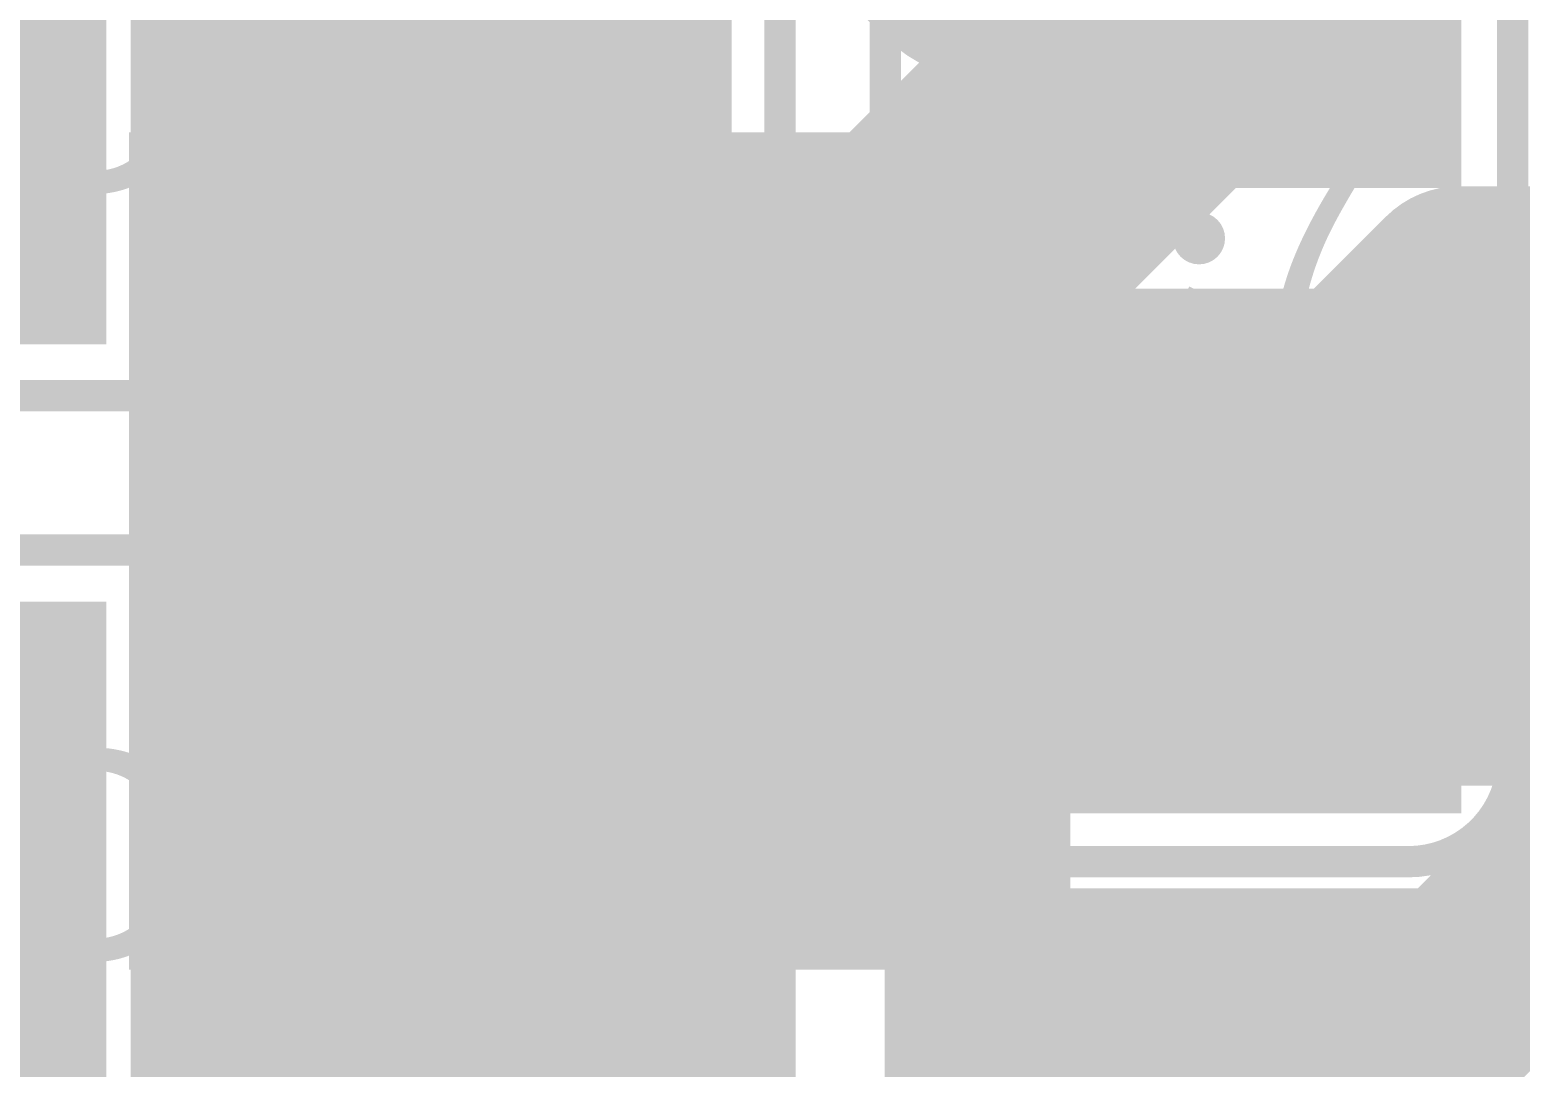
# Model space of a CAD drawing. Header units: inches. Extents: x -0.355 to 0.355, y -0.355 to 0.355.
# Drawn here: x 0.0985 to 0.1548, y -0.0431 to -0.0039 of the extents above; entities that cross this region are included whole.
import ezdxf

# ---------------------------------------------------------------- set-up
doc = ezdxf.new("R2010")
doc.units = ezdxf.units.IN
doc.header["$MEASUREMENT"] = 0
for name, color, linetype in [('BottomLayer', 5, 'Continuous'), ('BottomPaste', 16, 'Continuous'), ('BottomSolder', 6, 'Continuous'), ('Mechanical15', 56, 'Continuous'), ('TopLayer', 1, 'Continuous'), ('TopOverlay', 2, 'Continuous'), ('TopPaste', 8, 'Continuous'), ('TopSolder', 216, 'Continuous')]:
    doc.layers.add(name, color=color, linetype=linetype)
doc.styles.add('Arial', font='', dxfattribs={"height": 0.2})
doc.styles.get('Arial').set_extended_font_data('Arial')

# ---------------------------------------------------------------- blocks, each defined once
blk = doc.blocks.new('BF83112DW7_D_7_F_4_B_4')
at = {"layer": 'BottomLayer'}
blk.add_hatch(color=5, dxfattribs=at).paths.add_polyline_path([(-0.035432, -0.106299), (-0.01181, -0.106299), (-0.01181, -0.133858), (-0.035432, -0.133858)])
at = {"layer": 'BottomPaste'}
blk.add_hatch(color=16, dxfattribs=at).paths.add_polyline_path([(-0.035432, -0.106299), (-0.01181, -0.106299), (-0.01181, -0.133858), (-0.035432, -0.133858)])
at = {"layer": 'BottomSolder'}
blk.add_hatch(color=6, dxfattribs=at).paths.add_polyline_path([(-0.039432, -0.102299), (-0.00781, -0.102299), (-0.00781, -0.137858), (-0.039432, -0.137858)])
at = {"layer": 'Mechanical15'}
blk.add_lwpolyline([(-0.088581, -0.104331, 0.003937, 0.003937, 0), (0.100395, -0.104331, 0.003937, 0.003937, 0)], format="xyseb", dxfattribs=at)
blk = doc.blocks.new('SOT_723_33')
at = {"layer": 'TopLayer'}
blk.add_hatch(color=1, dxfattribs=at).paths.add_polyline_path([(-0.007864, 0.027564), (0.007884, 0.027564), (0.007884, 0.011816), (-0.007864, 0.011816)])
at = {"layer": 'TopPaste'}
blk.add_hatch(color=8, dxfattribs=at).paths.add_polyline_path([(-0.007864, 0.027564), (0.007884, 0.027564), (0.007884, 0.011816), (-0.007864, 0.011816)])
at = {"layer": 'TopSolder'}
blk.add_hatch(color=216, dxfattribs=at).paths.add_polyline_path([(-0.011864, 0.031564), (0.011884, 0.031564), (0.011884, 0.007816), (-0.011864, 0.007816)])
blk = doc.blocks.new('C0201_52')
at = {"layer": 'Mechanical15'}
h = blk.add_hatch(color=56, dxfattribs=at)
edge = h.paths.add_edge_path()
edge.add_arc((0, 0), 0.000984, 0, 360)
at = {"layer": 'TopLayer'}
for points in [[(-0.017716, 0.005906), (-0.005906, 0.005906), (-0.005906, -0.005906), (-0.017716, -0.005906)], [(0.005906, 0.005906), (0.017716, 0.005906), (0.017716, -0.005906), (0.005906, -0.005906)]]:
    blk.add_hatch(color=1, dxfattribs=at).paths.add_polyline_path(points)
at = {"layer": 'TopPaste'}
for points in [[(-0.017716, 0.005906), (-0.005906, 0.005906), (-0.005906, -0.005906), (-0.017716, -0.005906)], [(0.005906, 0.005906), (0.017716, 0.005906), (0.017716, -0.005906), (0.005906, -0.005906)]]:
    blk.add_hatch(color=8, dxfattribs=at).paths.add_polyline_path(points)
at = {"layer": 'TopSolder'}
for points in [[(-0.021716, 0.009905), (-0.001906, 0.009905), (-0.001906, -0.009905), (-0.021716, -0.009905)], [(0.001906, 0.009905), (0.021716, 0.009905), (0.021716, -0.009905), (0.001906, -0.009905)]]:
    blk.add_hatch(color=216, dxfattribs=at).paths.add_polyline_path(points)
at = {"layer": 'TopOverlay'}
for points in [[(-0.023543, 0.00791, 0.001181, 0.001181, -0.414214), (-0.019606, 0.011847, 0.001181, 0.001181, 0)], [(-0.019606, 0.011847, 0.001181, 0.001181, 0), (0.019606, 0.011847, 0.001181, 0.001181, 0)], [(0.019606, 0.011847, 0.001181, 0.001181, -0.414214), (0.023543, 0.00791, 0.001181, 0.001181, 0)], [(-0.023543, 0.00791, 0.001181, 0.001181, 0), (-0.023543, -0.00791, 0.001181, 0.001181, 0)], [(0.023543, 0.00791, 0.001181, 0.001181, 0), (0.023543, -0.00791, 0.001181, 0.001181, 0)], [(-0.019606, -0.011847, 0.001181, 0.001181, -0.414214), (-0.023543, -0.00791, 0.001181, 0.001181, 0)], [(0.023543, -0.00791, 0.001181, 0.001181, -0.414214), (0.019606, -0.011847, 0.001181, 0.001181, 0)], [(-0.019606, -0.011847, 0.001181, 0.001181, 0), (0.019606, -0.011847, 0.001181, 0.001181, 0)]]:
    blk.add_lwpolyline(points, format="xyseb", dxfattribs=at)
for points in [[(-0.019902, 0.011847, 0.00059, 0.00059, 1), (-0.019311, 0.011847, 0.00059, 0.00059, 1)], [(-0.019902, 0.011847, 0.00059, 0.00059, 1), (-0.019311, 0.011847, 0.00059, 0.00059, 1)], [(0.019311, 0.011847, 0.00059, 0.00059, 1), (0.019902, 0.011847, 0.00059, 0.00059, 1)], [(0.019311, 0.011847, 0.00059, 0.00059, 1), (0.019902, 0.011847, 0.00059, 0.00059, 1)], [(-0.023839, 0.00791, 0.00059, 0.00059, 1), (-0.023248, 0.00791, 0.00059, 0.00059, 1)], [(-0.023839, 0.00791, 0.00059, 0.00059, 1), (-0.023248, 0.00791, 0.00059, 0.00059, 1)], [(0.023248, 0.00791, 0.00059, 0.00059, 1), (0.023839, 0.00791, 0.00059, 0.00059, 1)], [(0.023248, 0.00791, 0.00059, 0.00059, 1), (0.023839, 0.00791, 0.00059, 0.00059, 1)], [(-0.023839, -0.00791, 0.00059, 0.00059, 1), (-0.023248, -0.00791, 0.00059, 0.00059, 1)], [(-0.023839, -0.00791, 0.00059, 0.00059, 1), (-0.023248, -0.00791, 0.00059, 0.00059, 1)], [(0.023248, -0.00791, 0.00059, 0.00059, 1), (0.023839, -0.00791, 0.00059, 0.00059, 1)], [(0.023248, -0.00791, 0.00059, 0.00059, 1), (0.023839, -0.00791, 0.00059, 0.00059, 1)], [(-0.019902, -0.011847, 0.00059, 0.00059, 1), (-0.019311, -0.011847, 0.00059, 0.00059, 1)], [(-0.019902, -0.011847, 0.00059, 0.00059, 1), (-0.019311, -0.011847, 0.00059, 0.00059, 1)], [(0.019311, -0.011847, 0.00059, 0.00059, 1), (0.019902, -0.011847, 0.00059, 0.00059, 1)], [(0.019311, -0.011847, 0.00059, 0.00059, 1), (0.019902, -0.011847, 0.00059, 0.00059, 1)]]:
    blk.add_lwpolyline(points, format="xyseb", close=True, dxfattribs=at)
blk = doc.blocks.new('C0201_53')
at = {"layer": 'Mechanical15'}
h = blk.add_hatch(color=56, dxfattribs=at)
edge = h.paths.add_edge_path()
edge.add_arc((0, 0), 0.000984, 0, 360)
at = {"layer": 'TopLayer'}
for points in [[(-0.017716, 0.005906), (-0.005906, 0.005906), (-0.005906, -0.005906), (-0.017716, -0.005906)], [(0.005906, 0.005906), (0.017716, 0.005906), (0.017716, -0.005906), (0.005906, -0.005906)]]:
    blk.add_hatch(color=1, dxfattribs=at).paths.add_polyline_path(points)
at = {"layer": 'TopPaste'}
for points in [[(-0.017716, 0.005906), (-0.005906, 0.005906), (-0.005906, -0.005906), (-0.017716, -0.005906)], [(0.005906, 0.005906), (0.017716, 0.005906), (0.017716, -0.005906), (0.005906, -0.005906)]]:
    blk.add_hatch(color=8, dxfattribs=at).paths.add_polyline_path(points)
at = {"layer": 'TopSolder'}
for points in [[(-0.021716, 0.009905), (-0.001906, 0.009905), (-0.001906, -0.009905), (-0.021716, -0.009905)], [(0.001906, 0.009905), (0.021716, 0.009905), (0.021716, -0.009905), (0.001906, -0.009905)]]:
    blk.add_hatch(color=216, dxfattribs=at).paths.add_polyline_path(points)
at = {"layer": 'TopOverlay'}
for points in [[(-0.023543, 0.00791, 0.001181, 0.001181, -0.414214), (-0.019606, 0.011847, 0.001181, 0.001181, 0)], [(0.019606, 0.011847, 0.001181, 0.001181, 0), (-0.019606, 0.011847, 0.001181, 0.001181, 0)], [(0.019606, 0.011847, 0.001181, 0.001181, -0.414214), (0.023543, 0.00791, 0.001181, 0.001181, 0)], [(-0.023543, 0.00791, 0.001181, 0.001181, 0), (-0.023543, -0.00791, 0.001181, 0.001181, 0)], [(0.023543, 0.00791, 0.001181, 0.001181, 0), (0.023543, -0.00791, 0.001181, 0.001181, 0)], [(-0.019606, -0.011847, 0.001181, 0.001181, -0.414214), (-0.023543, -0.00791, 0.001181, 0.001181, 0)], [(0.023543, -0.00791, 0.001181, 0.001181, -0.414214), (0.019606, -0.011847, 0.001181, 0.001181, 0)], [(0.019606, -0.011847, 0.001181, 0.001181, 0), (-0.019606, -0.011847, 0.001181, 0.001181, 0)]]:
    blk.add_lwpolyline(points, format="xyseb", dxfattribs=at)
for points in [[(-0.019902, 0.011847, 0.00059, 0.00059, 1), (-0.019311, 0.011847, 0.00059, 0.00059, 1)], [(-0.019902, 0.011847, 0.00059, 0.00059, 1), (-0.019311, 0.011847, 0.00059, 0.00059, 1)], [(0.019311, 0.011847, 0.00059, 0.00059, 1), (0.019902, 0.011847, 0.00059, 0.00059, 1)], [(0.019311, 0.011847, 0.00059, 0.00059, 1), (0.019902, 0.011847, 0.00059, 0.00059, 1)], [(-0.023839, 0.00791, 0.00059, 0.00059, 1), (-0.023248, 0.00791, 0.00059, 0.00059, 1)], [(-0.023839, 0.00791, 0.00059, 0.00059, 1), (-0.023248, 0.00791, 0.00059, 0.00059, 1)], [(0.023248, 0.00791, 0.00059, 0.00059, 1), (0.023839, 0.00791, 0.00059, 0.00059, 1)], [(0.023248, 0.00791, 0.00059, 0.00059, 1), (0.023839, 0.00791, 0.00059, 0.00059, 1)], [(-0.023839, -0.00791, 0.00059, 0.00059, 1), (-0.023248, -0.00791, 0.00059, 0.00059, 1)], [(-0.023839, -0.00791, 0.00059, 0.00059, 1), (-0.023248, -0.00791, 0.00059, 0.00059, 1)], [(0.023248, -0.00791, 0.00059, 0.00059, 1), (0.023839, -0.00791, 0.00059, 0.00059, 1)], [(0.023248, -0.00791, 0.00059, 0.00059, 1), (0.023839, -0.00791, 0.00059, 0.00059, 1)], [(-0.019902, -0.011847, 0.00059, 0.00059, 1), (-0.019311, -0.011847, 0.00059, 0.00059, 1)], [(-0.019902, -0.011847, 0.00059, 0.00059, 1), (-0.019311, -0.011847, 0.00059, 0.00059, 1)], [(0.019311, -0.011847, 0.00059, 0.00059, 1), (0.019902, -0.011847, 0.00059, 0.00059, 1)], [(0.019311, -0.011847, 0.00059, 0.00059, 1), (0.019902, -0.011847, 0.00059, 0.00059, 1)]]:
    blk.add_lwpolyline(points, format="xyseb", close=True, dxfattribs=at)
blk = doc.blocks.new('C0201_56')
at = {"layer": 'Mechanical15'}
h = blk.add_hatch(color=56, dxfattribs=at)
edge = h.paths.add_edge_path()
edge.add_arc((0, 0), 0.000984, 0, 360)
at = {"layer": 'TopLayer'}
for points in [[(-0.017716, 0.005906), (-0.005906, 0.005906), (-0.005906, -0.005906), (-0.017716, -0.005906)], [(0.005906, 0.005906), (0.017716, 0.005906), (0.017716, -0.005906), (0.005906, -0.005906)]]:
    blk.add_hatch(color=1, dxfattribs=at).paths.add_polyline_path(points)
at = {"layer": 'TopPaste'}
for points in [[(-0.017716, 0.005906), (-0.005906, 0.005906), (-0.005906, -0.005906), (-0.017716, -0.005906)], [(0.005906, 0.005906), (0.017716, 0.005906), (0.017716, -0.005906), (0.005906, -0.005906)]]:
    blk.add_hatch(color=8, dxfattribs=at).paths.add_polyline_path(points)
at = {"layer": 'TopSolder'}
for points in [[(-0.021716, 0.009905), (-0.001906, 0.009905), (-0.001906, -0.009905), (-0.021716, -0.009905)], [(0.001906, 0.009905), (0.021716, 0.009905), (0.021716, -0.009905), (0.001906, -0.009905)]]:
    blk.add_hatch(color=216, dxfattribs=at).paths.add_polyline_path(points)
at = {"layer": 'TopOverlay'}
for points in [[(-0.023543, 0.00791, 0.001181, 0.001181, -0.414214), (-0.019606, 0.011847, 0.001181, 0.001181, 0)], [(0.019606, 0.011847, 0.001181, 0.001181, 0), (-0.019606, 0.011847, 0.001181, 0.001181, 0)], [(0.019606, 0.011847, 0.001181, 0.001181, -0.414214), (0.023543, 0.00791, 0.001181, 0.001181, 0)], [(-0.023543, 0.00791, 0.001181, 0.001181, 0), (-0.023543, -0.00791, 0.001181, 0.001181, 0)], [(0.023543, 0.00791, 0.001181, 0.001181, 0), (0.023543, -0.00791, 0.001181, 0.001181, 0)], [(-0.019606, -0.011847, 0.001181, 0.001181, -0.414214), (-0.023543, -0.00791, 0.001181, 0.001181, 0)], [(0.023543, -0.00791, 0.001181, 0.001181, -0.414214), (0.019606, -0.011847, 0.001181, 0.001181, 0)], [(0.019606, -0.011847, 0.001181, 0.001181, 0), (-0.019606, -0.011847, 0.001181, 0.001181, 0)]]:
    blk.add_lwpolyline(points, format="xyseb", dxfattribs=at)
for points in [[(-0.019902, 0.011847, 0.00059, 0.00059, 1), (-0.019311, 0.011847, 0.00059, 0.00059, 1)], [(-0.019902, 0.011847, 0.00059, 0.00059, 1), (-0.019311, 0.011847, 0.00059, 0.00059, 1)], [(0.019311, 0.011847, 0.00059, 0.00059, 1), (0.019902, 0.011847, 0.00059, 0.00059, 1)], [(0.019311, 0.011847, 0.00059, 0.00059, 1), (0.019902, 0.011847, 0.00059, 0.00059, 1)], [(-0.023839, 0.00791, 0.00059, 0.00059, 1), (-0.023248, 0.00791, 0.00059, 0.00059, 1)], [(-0.023839, 0.00791, 0.00059, 0.00059, 1), (-0.023248, 0.00791, 0.00059, 0.00059, 1)], [(0.023248, 0.00791, 0.00059, 0.00059, 1), (0.023839, 0.00791, 0.00059, 0.00059, 1)], [(0.023248, 0.00791, 0.00059, 0.00059, 1), (0.023839, 0.00791, 0.00059, 0.00059, 1)], [(-0.023839, -0.00791, 0.00059, 0.00059, 1), (-0.023248, -0.00791, 0.00059, 0.00059, 1)], [(-0.023839, -0.00791, 0.00059, 0.00059, 1), (-0.023248, -0.00791, 0.00059, 0.00059, 1)], [(0.023248, -0.00791, 0.00059, 0.00059, 1), (0.023839, -0.00791, 0.00059, 0.00059, 1)], [(0.023248, -0.00791, 0.00059, 0.00059, 1), (0.023839, -0.00791, 0.00059, 0.00059, 1)], [(-0.019902, -0.011847, 0.00059, 0.00059, 1), (-0.019311, -0.011847, 0.00059, 0.00059, 1)], [(-0.019902, -0.011847, 0.00059, 0.00059, 1), (-0.019311, -0.011847, 0.00059, 0.00059, 1)], [(0.019311, -0.011847, 0.00059, 0.00059, 1), (0.019902, -0.011847, 0.00059, 0.00059, 1)], [(0.019311, -0.011847, 0.00059, 0.00059, 1), (0.019902, -0.011847, 0.00059, 0.00059, 1)]]:
    blk.add_lwpolyline(points, format="xyseb", close=True, dxfattribs=at)

msp = doc.modelspace()

# ---------------------------------------------------------------- linework, layer by layer
at = {"layer": 'BottomLayer'}
for points in [[(0.264103, -0.07874, 0.003937, 0.003937, -6.854099), (0.264103, 0.07874, 0.003937, 0.003937, 0)], [(-0.264103, 0.074803, 0.003937, 0.003937, -0.864689), (0.275591, -0.003937, 0.003937, 0.003937, 0)], [(-0.241465, 0.068054, 0.003937, 0.003937, -0.864689), (0.251969, -0.003937, 0.003937, 0.003937, 0)], [(0.127175, -0.21752, 0.003937, 0.003937, -0.665504), (-0.244202, 0.062076, 0.003937, 0.003937, 0)], [(0.143701, -0.001968, 0.011811, 0.011811, 0), (0.143701, 0.027559, 0.011811, 0.011811, 0)], [(0.122047, -0.023621, 0.011811, 0.011811, 0), (0.143701, -0.001968, 0.011811, 0.011811, 0)], [(0.275591, -0.003937, 0.003937, 0.003937, -0.864689), (-0.264103, -0.082677, 0.003937, 0.003937, 0)], [(0.120079, -0.023621, 0.011811, 0.011811, 0), (0.122047, -0.023621, 0.011811, 0.011811, 0)], [(0.122047, -0.070865, 0.007874, 0.007874, 0), (0.166535, -0.026377, 0.007874, 0.007874, 0)]]:
    msp.add_lwpolyline(points, format="xyseb", dxfattribs=at)
for points in [[(0.140748, -0.001968, 0.005906, 0.005906, 1), (0.146653, -0.001968, 0.005906, 0.005906, 1)], [(0.140748, -0.001968, 0.005906, 0.005906, 1), (0.146653, -0.001968, 0.005906, 0.005906, 1)], [(0.117126, -0.023621, 0.005906, 0.005906, 1), (0.123031, -0.023621, 0.005906, 0.005906, 1)], [(0.119095, -0.023621, 0.005906, 0.005906, 1), (0.125, -0.023621, 0.005906, 0.005906, 1)], [(0.119095, -0.023621, 0.005906, 0.005906, 1), (0.125, -0.023621, 0.005906, 0.005906, 1)]]:
    msp.add_lwpolyline(points, format="xyseb", close=True, dxfattribs=at)
at = {"layer": 'TopLayer'}
for points in [[(0.12514, 0.009843, 0.011811, 0.011811, 0), (0.134982, 0, 0.011811, 0.011811, 0)], [(0.134982, 0, 0.011811, 0.011811, 0), (0.142716, 0, 0.011811, 0.011811, 0)], [(0.114665, -0.006398, 0.007874, 0.007874, 0), (0.115157, -0.005906, 0.007874, 0.007874, 0)], [(0.114665, -0.006398, 0.007874, 0.007874, 0), (0.11565, -0.006398, 0.007874, 0.007874, 0)], [(0.11565, -0.006398, 0.007874, 0.007874, 0), (0.130905, -0.021653, 0.007874, 0.007874, 0)], [(0.115157, -0.035433, 0.007874, 0.007874, 0), (0.115157, -0.00689, 0.007874, 0.007874, 0)], [(0.107283, -0.005906, 0.003937, 0.003937, 0), (0.118617, -0.005906, 0.003937, 0.003937, 0)], [(0.107283, -0.019685, 0.003937, 0.003937, 0), (0.107283, -0.005906, 0.003937, 0.003937, 0)], [(0.118617, -0.005906, 0.003937, 0.003937, 0), (0.123827, -0.011116, 0.003937, 0.003937, 0)], [(0.107283, -0.006106, 0.003937, 0.003937, 0), (0.118817, -0.006106, 0.003937, 0.003937, 0)], [(0.107283, -0.0065, 0.003937, 0.003937, 0), (0.119211, -0.0065, 0.003937, 0.003937, 0)], [(0.107283, -0.006894, 0.003937, 0.003937, 0), (0.119605, -0.006894, 0.003937, 0.003937, 0)], [(0.107283, -0.007287, 0.003937, 0.003937, 0), (0.119998, -0.007287, 0.003937, 0.003937, 0)], [(0.107283, -0.007681, 0.003937, 0.003937, 0), (0.120392, -0.007681, 0.003937, 0.003937, 0)], [(0.107283, -0.008075, 0.003937, 0.003937, 0), (0.120786, -0.008075, 0.003937, 0.003937, 0)], [(0.107283, -0.008468, 0.003937, 0.003937, 0), (0.121179, -0.008468, 0.003937, 0.003937, 0)], [(0.107283, -0.008862, 0.003937, 0.003937, 0), (0.121573, -0.008862, 0.003937, 0.003937, 0)], [(0.107283, -0.009256, 0.003937, 0.003937, 0), (0.121967, -0.009256, 0.003937, 0.003937, 0)], [(0.107283, -0.009649, 0.003937, 0.003937, 0), (0.122361, -0.009649, 0.003937, 0.003937, 0)], [(0.107283, -0.010043, 0.003937, 0.003937, 0), (0.122754, -0.010043, 0.003937, 0.003937, 0)], [(0.107283, -0.010437, 0.003937, 0.003937, 0), (0.123148, -0.010437, 0.003937, 0.003937, 0)], [(0.107283, -0.01083, 0.003937, 0.003937, 0), (0.123542, -0.01083, 0.003937, 0.003937, 0)], [(0.107283, -0.011224, 0.003937, 0.003937, 0), (0.123936, -0.011224, 0.003937, 0.003937, 0)], [(0.126969, -0.013557, 0.003937, 0.003937, -0.063411), (0.123827, -0.011116, 0.003937, 0.003937, 0)], [(0.126969, -0.013557, 0.003937, 0.003937, -0.062964), (0.123847, -0.011135, 0.003937, 0.003937, 0)], [(0.107283, -0.011618, 0.003937, 0.003937, 0), (0.124351, -0.011618, 0.003937, 0.003937, 0)], [(0.107283, -0.012012, 0.003937, 0.003937, 0), (0.124798, -0.012012, 0.003937, 0.003937, 0)], [(0.142716, -0.023622, 0.007874, 0.007874, 0), (0.152559, -0.01378, 0.007874, 0.007874, 0)], [(0.152559, -0.01378, 0.007874, 0.007874, 0), (0.168307, -0.01378, 0.007874, 0.007874, 0)], [(0.107283, -0.012405, 0.003937, 0.003937, 0), (0.125281, -0.012405, 0.003937, 0.003937, 0)], [(0.107283, -0.012799, 0.003937, 0.003937, 0), (0.125807, -0.012799, 0.003937, 0.003937, 0)], [(0.107283, -0.013193, 0.003937, 0.003937, 0), (0.126383, -0.013193, 0.003937, 0.003937, 0)], [(0.107283, -0.013586, 0.003937, 0.003937, 0), (0.126969, -0.013586, 0.003937, 0.003937, 0)], [(0.134982, -0.015748, 0.003937, 0.003937, -0.134266), (0.126969, -0.013557, 0.003937, 0.003937, 0)], [(0.134982, -0.015748, 0.003937, 0.003937, -0.134266), (0.126969, -0.013557, 0.003937, 0.003937, 0)], [(0.107283, -0.01398, 0.003937, 0.003937, 0), (0.126969, -0.01398, 0.003937, 0.003937, 0)], [(0.107283, -0.014374, 0.003937, 0.003937, 0), (0.126969, -0.014374, 0.003937, 0.003937, 0)], [(0.107283, -0.014767, 0.003937, 0.003937, 0), (0.126969, -0.014767, 0.003937, 0.003937, 0)], [(0.107283, -0.015161, 0.003937, 0.003937, 0), (0.126969, -0.015161, 0.003937, 0.003937, 0)], [(0.126969, -0.015161, 0.003937, 0.003937, 0), (0.130723, -0.015161, 0.003937, 0.003937, 0)], [(0.107283, -0.015555, 0.003937, 0.003937, 0), (0.126969, -0.015555, 0.003937, 0.003937, 0)], [(0.107283, -0.015949, 0.003937, 0.003937, 0), (0.169291, -0.015949, 0.003937, 0.003937, 0)], [(0.126969, -0.015555, 0.003937, 0.003937, 0), (0.132524, -0.015555, 0.003937, 0.003937, 0)], [(0.126969, -0.015748, 0.003937, 0.003937, 0), (0.134982, -0.015748, 0.003937, 0.003937, 0)], [(0.134982, -0.015748, 0.003937, 0.003937, 0), (0.142716, -0.015748, 0.003937, 0.003937, 0)], [(0.134982, -0.015748, 0.003937, 0.003937, 0), (0.142716, -0.015748, 0.003937, 0.003937, 0)], [(0.142716, -0.015748, 0.003937, 0.003937, 0), (0.158465, -0.015748, 0.003937, 0.003937, 0)], [(0.107283, -0.016342, 0.003937, 0.003937, 0), (0.169291, -0.016342, 0.003937, 0.003937, 0)], [(0.107283, -0.016736, 0.003937, 0.003937, 0), (0.169291, -0.016736, 0.003937, 0.003937, 0)], [(0.107283, -0.01713, 0.003937, 0.003937, 0), (0.169291, -0.01713, 0.003937, 0.003937, 0)], [(0.107283, -0.017523, 0.003937, 0.003937, 0), (0.169291, -0.017523, 0.003937, 0.003937, 0)], [(0.107283, -0.017917, 0.003937, 0.003937, 0), (0.169291, -0.017917, 0.003937, 0.003937, 0)], [(0.107283, -0.018311, 0.003937, 0.003937, 0), (0.169291, -0.018311, 0.003937, 0.003937, 0)], [(0.107283, -0.018704, 0.003937, 0.003937, 0), (0.169291, -0.018704, 0.003937, 0.003937, 0)], [(0.107283, -0.019098, 0.003937, 0.003937, 0), (0.169291, -0.019098, 0.003937, 0.003937, 0)], [(0.107283, -0.019492, 0.003937, 0.003937, 0), (0.169291, -0.019492, 0.003937, 0.003937, 0)], [(0.107284, -0.03311, 0.003937, 0.003937, 0), (0.107284, -0.019685, 0.003937, 0.003937, 0)], [(0.107284, -0.019886, 0.003937, 0.003937, 0), (0.169291, -0.019886, 0.003937, 0.003937, 0)], [(0.130905, -0.021653, 0.007874, 0.007874, 0), (0.140748, -0.021653, 0.007874, 0.007874, 0)], [(0.140748, -0.021653, 0.007874, 0.007874, 0), (0.142716, -0.023622, 0.007874, 0.007874, 0)], [(0.107284, -0.020279, 0.003937, 0.003937, 0), (0.169291, -0.020279, 0.003937, 0.003937, 0)], [(0.107284, -0.020673, 0.003937, 0.003937, 0), (0.169291, -0.020673, 0.003937, 0.003937, 0)], [(0.107284, -0.021067, 0.003937, 0.003937, 0), (0.169291, -0.021067, 0.003937, 0.003937, 0)], [(0.107284, -0.02146, 0.003937, 0.003937, 0), (0.169291, -0.02146, 0.003937, 0.003937, 0)], [(0.107284, -0.021854, 0.003937, 0.003937, 0), (0.169291, -0.021854, 0.003937, 0.003937, 0)], [(0.107284, -0.022248, 0.003937, 0.003937, 0), (0.169291, -0.022248, 0.003937, 0.003937, 0)], [(0.107284, -0.022641, 0.003937, 0.003937, 0), (0.169291, -0.022641, 0.003937, 0.003937, 0)], [(0.107284, -0.023035, 0.003937, 0.003937, 0), (0.169291, -0.023035, 0.003937, 0.003937, 0)], [(0.107284, -0.023429, 0.003937, 0.003937, 0), (0.169291, -0.023429, 0.003937, 0.003937, 0)], [(0.107284, -0.023823, 0.003937, 0.003937, 0), (0.169291, -0.023823, 0.003937, 0.003937, 0)], [(0.107284, -0.024216, 0.003937, 0.003937, 0), (0.169291, -0.024216, 0.003937, 0.003937, 0)], [(0.107284, -0.02461, 0.003937, 0.003937, 0), (0.169291, -0.02461, 0.003937, 0.003937, 0)], [(0.107284, -0.025004, 0.003937, 0.003937, 0), (0.169291, -0.025004, 0.003937, 0.003937, 0)], [(0.107284, -0.025397, 0.003937, 0.003937, 0), (0.169291, -0.025397, 0.003937, 0.003937, 0)], [(0.107284, -0.025791, 0.003937, 0.003937, 0), (0.169291, -0.025791, 0.003937, 0.003937, 0)], [(0.107284, -0.026185, 0.003937, 0.003937, 0), (0.169291, -0.026185, 0.003937, 0.003937, 0)], [(0.107284, -0.026579, 0.003937, 0.003937, 0), (0.169291, -0.026579, 0.003937, 0.003937, 0)], [(0.107284, -0.026972, 0.003937, 0.003937, 0), (0.169291, -0.026972, 0.003937, 0.003937, 0)], [(0.107284, -0.027366, 0.003937, 0.003937, 0), (0.169291, -0.027366, 0.003937, 0.003937, 0)], [(0.107284, -0.02776, 0.003937, 0.003937, 0), (0.169291, -0.02776, 0.003937, 0.003937, 0)], [(0.107284, -0.028153, 0.003937, 0.003937, 0), (0.169291, -0.028153, 0.003937, 0.003937, 0)], [(0.107284, -0.028547, 0.003937, 0.003937, 0), (0.169291, -0.028547, 0.003937, 0.003937, 0)], [(0.107284, -0.028941, 0.003937, 0.003937, 0), (0.169291, -0.028941, 0.003937, 0.003937, 0)], [(0.107284, -0.029334, 0.003937, 0.003937, 0), (0.169291, -0.029334, 0.003937, 0.003937, 0)], [(0.107284, -0.029728, 0.003937, 0.003937, 0), (0.169291, -0.029728, 0.003937, 0.003937, 0)], [(0.107284, -0.030122, 0.003937, 0.003937, 0), (0.169291, -0.030122, 0.003937, 0.003937, 0)], [(0.107284, -0.030516, 0.003937, 0.003937, 0), (0.125, -0.030516, 0.003937, 0.003937, 0)], [(0.125, -0.030512, 0.003937, 0.003937, 0), (0.160433, -0.030512, 0.003937, 0.003937, 0)], [(0.125, -0.065945, 0.003937, 0.003937, 0), (0.125, -0.030512, 0.003937, 0.003937, 0)], [(0.107284, -0.030909, 0.003937, 0.003937, 0), (0.125, -0.030909, 0.003937, 0.003937, 0)], [(0.107284, -0.031303, 0.003937, 0.003937, 0), (0.125, -0.031303, 0.003937, 0.003937, 0)], [(0.107284, -0.031697, 0.003937, 0.003937, 0), (0.125, -0.031697, 0.003937, 0.003937, 0)], [(0.107284, -0.03209, 0.003937, 0.003937, 0), (0.125, -0.03209, 0.003937, 0.003937, 0)], [(0.107284, -0.032484, 0.003937, 0.003937, 0), (0.125, -0.032484, 0.003937, 0.003937, 0)], [(0.107284, -0.032878, 0.003937, 0.003937, 0), (0.125, -0.032878, 0.003937, 0.003937, 0)], [(0.107284, -0.033271, 0.003937, 0.003937, 0), (0.125, -0.033271, 0.003937, 0.003937, 0)], [(0.113189, -0.037401, 0.007874, 0.007874, 0), (0.115157, -0.035433, 0.007874, 0.007874, 0)], [(0.107284, -0.033665, 0.003937, 0.003937, 0), (0.125, -0.033665, 0.003937, 0.003937, 0)], [(0.107284, -0.034059, 0.003937, 0.003937, 0), (0.125, -0.034059, 0.003937, 0.003937, 0)], [(0.107284, -0.034452, 0.003937, 0.003937, 0), (0.125, -0.034452, 0.003937, 0.003937, 0)], [(0.107284, -0.034846, 0.003937, 0.003937, 0), (0.125, -0.034846, 0.003937, 0.003937, 0)], [(0.107284, -0.03524, 0.003937, 0.003937, 0), (0.125, -0.03524, 0.003937, 0.003937, 0)], [(0.107284, -0.051181, 0.003937, 0.003937, 0), (0.107284, -0.035433, 0.003937, 0.003937, 0)], [(0.107284, -0.035634, 0.003937, 0.003937, 0), (0.125, -0.035634, 0.003937, 0.003937, 0)], [(0.113189, -0.041339, 0.007874, 0.007874, 0), (0.113189, -0.037401, 0.007874, 0.007874, 0)], [(0.107284, -0.036027, 0.003937, 0.003937, 0), (0.125, -0.036027, 0.003937, 0.003937, 0)], [(0.107284, -0.036421, 0.003937, 0.003937, 0), (0.125, -0.036421, 0.003937, 0.003937, 0)], [(0.107284, -0.036815, 0.003937, 0.003937, 0), (0.125, -0.036815, 0.003937, 0.003937, 0)], [(0.107284, -0.037208, 0.003937, 0.003937, 0), (0.125, -0.037208, 0.003937, 0.003937, 0)], [(0.107284, -0.037602, 0.003937, 0.003937, 0), (0.125, -0.037602, 0.003937, 0.003937, 0)], [(0.107284, -0.037996, 0.003937, 0.003937, 0), (0.125, -0.037996, 0.003937, 0.003937, 0)], [(0.107284, -0.03839, 0.003937, 0.003937, 0), (0.125, -0.03839, 0.003937, 0.003937, 0)], [(0.107284, -0.038783, 0.003937, 0.003937, 0), (0.125, -0.038783, 0.003937, 0.003937, 0)], [(0.097441, -0.057087, 0.007874, 0.007874, 0), (0.113189, -0.041339, 0.007874, 0.007874, 0)], [(0.107284, -0.039177, 0.003937, 0.003937, 0), (0.125, -0.039177, 0.003937, 0.003937, 0)], [(0.107284, -0.039571, 0.003937, 0.003937, 0), (0.125, -0.039571, 0.003937, 0.003937, 0)], [(0.107284, -0.039964, 0.003937, 0.003937, 0), (0.125, -0.039964, 0.003937, 0.003937, 0)], [(0.107284, -0.040358, 0.003937, 0.003937, 0), (0.125, -0.040358, 0.003937, 0.003937, 0)], [(0.107284, -0.040752, 0.003937, 0.003937, 0), (0.125, -0.040752, 0.003937, 0.003937, 0)], [(0.107284, -0.041145, 0.003937, 0.003937, 0), (0.125, -0.041145, 0.003937, 0.003937, 0)], [(0.107284, -0.041539, 0.003937, 0.003937, 0), (0.125, -0.041539, 0.003937, 0.003937, 0)], [(0.107284, -0.041933, 0.003937, 0.003937, 0), (0.125, -0.041933, 0.003937, 0.003937, 0)], [(0.107284, -0.042327, 0.003937, 0.003937, 0), (0.125, -0.042327, 0.003937, 0.003937, 0)], [(0.107284, -0.04272, 0.003937, 0.003937, 0), (0.125, -0.04272, 0.003937, 0.003937, 0)], [(0.107284, -0.043114, 0.003937, 0.003937, 0), (0.125, -0.043114, 0.003937, 0.003937, 0)], [(0.107284, -0.043508, 0.003937, 0.003937, 0), (0.125, -0.043508, 0.003937, 0.003937, 0)], [(0.107284, -0.043901, 0.003937, 0.003937, 0), (0.125, -0.043901, 0.003937, 0.003937, 0)], [(0.107284, -0.044295, 0.003937, 0.003937, 0), (0.125, -0.044295, 0.003937, 0.003937, 0)], [(0.107284, -0.044689, 0.003937, 0.003937, 0), (0.125, -0.044689, 0.003937, 0.003937, 0)]]:
    msp.add_lwpolyline(points, format="xyseb", dxfattribs=at)
for points in [[(0.132029, 0, 0.005906, 0.005906, 1), (0.137935, 0, 0.005906, 0.005906, 1)], [(0.132029, 0, 0.005906, 0.005906, 1), (0.137935, 0, 0.005906, 0.005906, 1)], [(0.139764, 0, 0.005906, 0.005906, 1), (0.145669, 0, 0.005906, 0.005906, 1)], [(0.113189, -0.005906, 0.003937, 0.003937, 1), (0.117126, -0.005906, 0.003937, 0.003937, 1)], [(0.112697, -0.006398, 0.003937, 0.003937, 1), (0.116634, -0.006398, 0.003937, 0.003937, 1)], [(0.112697, -0.006398, 0.003937, 0.003937, 1), (0.116634, -0.006398, 0.003937, 0.003937, 1)], [(0.113681, -0.006398, 0.003937, 0.003937, 1), (0.117618, -0.006398, 0.003937, 0.003937, 1)], [(0.113681, -0.006398, 0.003937, 0.003937, 1), (0.117618, -0.006398, 0.003937, 0.003937, 1)], [(0.113189, -0.00689, 0.003937, 0.003937, 1), (0.117126, -0.00689, 0.003937, 0.003937, 1)], [(0.106299, -0.005906, 0.001969, 0.001969, 1), (0.108268, -0.005906, 0.001969, 0.001969, 1)], [(0.106299, -0.005906, 0.001969, 0.001969, 1), (0.108268, -0.005906, 0.001969, 0.001969, 1)], [(0.117633, -0.005906, 0.001969, 0.001969, 1), (0.119601, -0.005906, 0.001969, 0.001969, 1)], [(0.117633, -0.005906, 0.001969, 0.001969, 1), (0.119601, -0.005906, 0.001969, 0.001969, 1)], [(0.106299, -0.006106, 0.001969, 0.001969, 1), (0.108268, -0.006106, 0.001969, 0.001969, 1)], [(0.117833, -0.006106, 0.001969, 0.001969, 1), (0.119802, -0.006106, 0.001969, 0.001969, 1)], [(0.106299, -0.0065, 0.001969, 0.001969, 1), (0.108268, -0.0065, 0.001969, 0.001969, 1)], [(0.106299, -0.006894, 0.001969, 0.001969, 1), (0.108268, -0.006894, 0.001969, 0.001969, 1)], [(0.118227, -0.0065, 0.001969, 0.001969, 1), (0.120195, -0.0065, 0.001969, 0.001969, 1)], [(0.118621, -0.006894, 0.001969, 0.001969, 1), (0.120589, -0.006894, 0.001969, 0.001969, 1)], [(0.106299, -0.007287, 0.001969, 0.001969, 1), (0.108268, -0.007287, 0.001969, 0.001969, 1)], [(0.119014, -0.007287, 0.001969, 0.001969, 1), (0.120983, -0.007287, 0.001969, 0.001969, 1)], [(0.106299, -0.007681, 0.001969, 0.001969, 1), (0.108268, -0.007681, 0.001969, 0.001969, 1)], [(0.106299, -0.008075, 0.001969, 0.001969, 1), (0.108268, -0.008075, 0.001969, 0.001969, 1)], [(0.119408, -0.007681, 0.001969, 0.001969, 1), (0.121376, -0.007681, 0.001969, 0.001969, 1)], [(0.119802, -0.008075, 0.001969, 0.001969, 1), (0.12177, -0.008075, 0.001969, 0.001969, 1)], [(0.106299, -0.008468, 0.001969, 0.001969, 1), (0.108268, -0.008468, 0.001969, 0.001969, 1)], [(0.120195, -0.008468, 0.001969, 0.001969, 1), (0.122164, -0.008468, 0.001969, 0.001969, 1)], [(0.106299, -0.008862, 0.001969, 0.001969, 1), (0.108268, -0.008862, 0.001969, 0.001969, 1)], [(0.106299, -0.009256, 0.001969, 0.001969, 1), (0.108268, -0.009256, 0.001969, 0.001969, 1)], [(0.120589, -0.008862, 0.001969, 0.001969, 1), (0.122557, -0.008862, 0.001969, 0.001969, 1)], [(0.120983, -0.009256, 0.001969, 0.001969, 1), (0.122951, -0.009256, 0.001969, 0.001969, 1)], [(0.106299, -0.009649, 0.001969, 0.001969, 1), (0.108268, -0.009649, 0.001969, 0.001969, 1)], [(0.121376, -0.009649, 0.001969, 0.001969, 1), (0.123345, -0.009649, 0.001969, 0.001969, 1)], [(0.106299, -0.010043, 0.001969, 0.001969, 1), (0.108268, -0.010043, 0.001969, 0.001969, 1)], [(0.12177, -0.010043, 0.001969, 0.001969, 1), (0.123739, -0.010043, 0.001969, 0.001969, 1)], [(0.106299, -0.010437, 0.001969, 0.001969, 1), (0.108268, -0.010437, 0.001969, 0.001969, 1)], [(0.106299, -0.01083, 0.001969, 0.001969, 1), (0.108268, -0.01083, 0.001969, 0.001969, 1)], [(0.122164, -0.010437, 0.001969, 0.001969, 1), (0.124132, -0.010437, 0.001969, 0.001969, 1)], [(0.122557, -0.01083, 0.001969, 0.001969, 1), (0.124526, -0.01083, 0.001969, 0.001969, 1)], [(0.106299, -0.011224, 0.001969, 0.001969, 1), (0.108268, -0.011224, 0.001969, 0.001969, 1)], [(0.122843, -0.011116, 0.001969, 0.001969, 1), (0.124811, -0.011116, 0.001969, 0.001969, 1)], [(0.122843, -0.011116, 0.001969, 0.001969, 1), (0.124811, -0.011116, 0.001969, 0.001969, 1)], [(0.122862, -0.011135, 0.001969, 0.001969, 1), (0.124831, -0.011135, 0.001969, 0.001969, 1)], [(0.122952, -0.011224, 0.001969, 0.001969, 1), (0.12492, -0.011224, 0.001969, 0.001969, 1)], [(0.106299, -0.011618, 0.001969, 0.001969, 1), (0.108268, -0.011618, 0.001969, 0.001969, 1)], [(0.106299, -0.012012, 0.001969, 0.001969, 1), (0.108268, -0.012012, 0.001969, 0.001969, 1)], [(0.123367, -0.011618, 0.001969, 0.001969, 1), (0.125335, -0.011618, 0.001969, 0.001969, 1)], [(0.123814, -0.012012, 0.001969, 0.001969, 1), (0.125782, -0.012012, 0.001969, 0.001969, 1)], [(0.15059, -0.01378, 0.003937, 0.003937, 1), (0.154528, -0.01378, 0.003937, 0.003937, 1)], [(0.15059, -0.01378, 0.003937, 0.003937, 1), (0.154528, -0.01378, 0.003937, 0.003937, 1)], [(0.106299, -0.012405, 0.001969, 0.001969, 1), (0.108268, -0.012405, 0.001969, 0.001969, 1)], [(0.124297, -0.012405, 0.001969, 0.001969, 1), (0.126266, -0.012405, 0.001969, 0.001969, 1)], [(0.106299, -0.012799, 0.001969, 0.001969, 1), (0.108268, -0.012799, 0.001969, 0.001969, 1)], [(0.106299, -0.013193, 0.001969, 0.001969, 1), (0.108268, -0.013193, 0.001969, 0.001969, 1)], [(0.124823, -0.012799, 0.001969, 0.001969, 1), (0.126791, -0.012799, 0.001969, 0.001969, 1)], [(0.125398, -0.013193, 0.001969, 0.001969, 1), (0.127367, -0.013193, 0.001969, 0.001969, 1)], [(0.106299, -0.013586, 0.001969, 0.001969, 1), (0.108268, -0.013586, 0.001969, 0.001969, 1)], [(0.125984, -0.013557, 0.001969, 0.001969, 1), (0.127953, -0.013557, 0.001969, 0.001969, 1)], [(0.125984, -0.013557, 0.001969, 0.001969, 1), (0.127953, -0.013557, 0.001969, 0.001969, 1)], [(0.125984, -0.013557, 0.001969, 0.001969, 1), (0.127953, -0.013557, 0.001969, 0.001969, 1)], [(0.125984, -0.013557, 0.001969, 0.001969, 1), (0.127953, -0.013557, 0.001969, 0.001969, 1)], [(0.125984, -0.013586, 0.001969, 0.001969, 1), (0.127953, -0.013586, 0.001969, 0.001969, 1)], [(0.106299, -0.01398, 0.001969, 0.001969, 1), (0.108268, -0.01398, 0.001969, 0.001969, 1)], [(0.125984, -0.01398, 0.001969, 0.001969, 1), (0.127953, -0.01398, 0.001969, 0.001969, 1)], [(0.106299, -0.014374, 0.001969, 0.001969, 1), (0.108268, -0.014374, 0.001969, 0.001969, 1)], [(0.106299, -0.014767, 0.001969, 0.001969, 1), (0.108268, -0.014767, 0.001969, 0.001969, 1)], [(0.125984, -0.014374, 0.001969, 0.001969, 1), (0.127953, -0.014374, 0.001969, 0.001969, 1)], [(0.125984, -0.014767, 0.001969, 0.001969, 1), (0.127953, -0.014767, 0.001969, 0.001969, 1)], [(0.106299, -0.015161, 0.001969, 0.001969, 1), (0.108268, -0.015161, 0.001969, 0.001969, 1)], [(0.125984, -0.015161, 0.001969, 0.001969, 1), (0.127953, -0.015161, 0.001969, 0.001969, 1)], [(0.125984, -0.015161, 0.001969, 0.001969, 1), (0.127953, -0.015161, 0.001969, 0.001969, 1)], [(0.129739, -0.015161, 0.001969, 0.001969, 1), (0.131708, -0.015161, 0.001969, 0.001969, 1)], [(0.106299, -0.015555, 0.001969, 0.001969, 1), (0.108268, -0.015555, 0.001969, 0.001969, 1)], [(0.106299, -0.015949, 0.001969, 0.001969, 1), (0.108268, -0.015949, 0.001969, 0.001969, 1)], [(0.125984, -0.015555, 0.001969, 0.001969, 1), (0.127953, -0.015555, 0.001969, 0.001969, 1)], [(0.125984, -0.015555, 0.001969, 0.001969, 1), (0.127953, -0.015555, 0.001969, 0.001969, 1)], [(0.125984, -0.015748, 0.001969, 0.001969, 1), (0.127953, -0.015748, 0.001969, 0.001969, 1)], [(0.131539, -0.015555, 0.001969, 0.001969, 1), (0.133508, -0.015555, 0.001969, 0.001969, 1)], [(0.133998, -0.015748, 0.001969, 0.001969, 1), (0.135966, -0.015748, 0.001969, 0.001969, 1)], [(0.133998, -0.015748, 0.001969, 0.001969, 1), (0.135966, -0.015748, 0.001969, 0.001969, 1)], [(0.133998, -0.015748, 0.001969, 0.001969, 1), (0.135966, -0.015748, 0.001969, 0.001969, 1)], [(0.133998, -0.015748, 0.001969, 0.001969, 1), (0.135966, -0.015748, 0.001969, 0.001969, 1)], [(0.133998, -0.015748, 0.001969, 0.001969, 1), (0.135966, -0.015748, 0.001969, 0.001969, 1)], [(0.141732, -0.015748, 0.001969, 0.001969, 1), (0.143701, -0.015748, 0.001969, 0.001969, 1)], [(0.141732, -0.015748, 0.001969, 0.001969, 1), (0.143701, -0.015748, 0.001969, 0.001969, 1)], [(0.141732, -0.015748, 0.001969, 0.001969, 1), (0.143701, -0.015748, 0.001969, 0.001969, 1)], [(0.106299, -0.016342, 0.001969, 0.001969, 1), (0.108268, -0.016342, 0.001969, 0.001969, 1)], [(0.106299, -0.016736, 0.001969, 0.001969, 1), (0.108268, -0.016736, 0.001969, 0.001969, 1)], [(0.106299, -0.01713, 0.001969, 0.001969, 1), (0.108268, -0.01713, 0.001969, 0.001969, 1)], [(0.106299, -0.017523, 0.001969, 0.001969, 1), (0.108268, -0.017523, 0.001969, 0.001969, 1)], [(0.106299, -0.017917, 0.001969, 0.001969, 1), (0.108268, -0.017917, 0.001969, 0.001969, 1)], [(0.106299, -0.018311, 0.001969, 0.001969, 1), (0.108268, -0.018311, 0.001969, 0.001969, 1)], [(0.106299, -0.018704, 0.001969, 0.001969, 1), (0.108268, -0.018704, 0.001969, 0.001969, 1)], [(0.106299, -0.019098, 0.001969, 0.001969, 1), (0.108268, -0.019098, 0.001969, 0.001969, 1)], [(0.106299, -0.019492, 0.001969, 0.001969, 1), (0.108268, -0.019492, 0.001969, 0.001969, 1)], [(0.106299, -0.019685, 0.001969, 0.001969, 1), (0.108268, -0.019685, 0.001969, 0.001969, 1)], [(0.106299, -0.019685, 0.001969, 0.001969, 1), (0.108268, -0.019685, 0.001969, 0.001969, 1)], [(0.106299, -0.019886, 0.001969, 0.001969, 1), (0.108268, -0.019886, 0.001969, 0.001969, 1)], [(0.128937, -0.021653, 0.003937, 0.003937, 1), (0.132874, -0.021653, 0.003937, 0.003937, 1)], [(0.128937, -0.021653, 0.003937, 0.003937, 1), (0.132874, -0.021653, 0.003937, 0.003937, 1)], [(0.13878, -0.021653, 0.003937, 0.003937, 1), (0.142716, -0.021653, 0.003937, 0.003937, 1)], [(0.13878, -0.021653, 0.003937, 0.003937, 1), (0.142716, -0.021653, 0.003937, 0.003937, 1)], [(0.106299, -0.020279, 0.001969, 0.001969, 1), (0.108268, -0.020279, 0.001969, 0.001969, 1)], [(0.106299, -0.020673, 0.001969, 0.001969, 1), (0.108268, -0.020673, 0.001969, 0.001969, 1)], [(0.106299, -0.021067, 0.001969, 0.001969, 1), (0.108268, -0.021067, 0.001969, 0.001969, 1)], [(0.106299, -0.02146, 0.001969, 0.001969, 1), (0.108268, -0.02146, 0.001969, 0.001969, 1)], [(0.140748, -0.023622, 0.003937, 0.003937, 1), (0.144685, -0.023622, 0.003937, 0.003937, 1)], [(0.140748, -0.023622, 0.003937, 0.003937, 1), (0.144685, -0.023622, 0.003937, 0.003937, 1)], [(0.106299, -0.021854, 0.001969, 0.001969, 1), (0.108268, -0.021854, 0.001969, 0.001969, 1)], [(0.106299, -0.022248, 0.001969, 0.001969, 1), (0.108268, -0.022248, 0.001969, 0.001969, 1)], [(0.106299, -0.022641, 0.001969, 0.001969, 1), (0.108268, -0.022641, 0.001969, 0.001969, 1)], [(0.106299, -0.023035, 0.001969, 0.001969, 1), (0.108268, -0.023035, 0.001969, 0.001969, 1)], [(0.106299, -0.023429, 0.001969, 0.001969, 1), (0.108268, -0.023429, 0.001969, 0.001969, 1)], [(0.106299, -0.023823, 0.001969, 0.001969, 1), (0.108268, -0.023823, 0.001969, 0.001969, 1)], [(0.106299, -0.024216, 0.001969, 0.001969, 1), (0.108268, -0.024216, 0.001969, 0.001969, 1)], [(0.106299, -0.02461, 0.001969, 0.001969, 1), (0.108268, -0.02461, 0.001969, 0.001969, 1)], [(0.106299, -0.025004, 0.001969, 0.001969, 1), (0.108268, -0.025004, 0.001969, 0.001969, 1)], [(0.106299, -0.025397, 0.001969, 0.001969, 1), (0.108268, -0.025397, 0.001969, 0.001969, 1)], [(0.106299, -0.025791, 0.001969, 0.001969, 1), (0.108268, -0.025791, 0.001969, 0.001969, 1)], [(0.106299, -0.026185, 0.001969, 0.001969, 1), (0.108268, -0.026185, 0.001969, 0.001969, 1)], [(0.106299, -0.026579, 0.001969, 0.001969, 1), (0.108268, -0.026579, 0.001969, 0.001969, 1)], [(0.106299, -0.026972, 0.001969, 0.001969, 1), (0.108268, -0.026972, 0.001969, 0.001969, 1)], [(0.106299, -0.027366, 0.001969, 0.001969, 1), (0.108268, -0.027366, 0.001969, 0.001969, 1)], [(0.106299, -0.02776, 0.001969, 0.001969, 1), (0.108268, -0.02776, 0.001969, 0.001969, 1)], [(0.106299, -0.028153, 0.001969, 0.001969, 1), (0.108268, -0.028153, 0.001969, 0.001969, 1)], [(0.106299, -0.028547, 0.001969, 0.001969, 1), (0.108268, -0.028547, 0.001969, 0.001969, 1)], [(0.106299, -0.028941, 0.001969, 0.001969, 1), (0.108268, -0.028941, 0.001969, 0.001969, 1)], [(0.106299, -0.029334, 0.001969, 0.001969, 1), (0.108268, -0.029334, 0.001969, 0.001969, 1)], [(0.106299, -0.029728, 0.001969, 0.001969, 1), (0.108268, -0.029728, 0.001969, 0.001969, 1)], [(0.106299, -0.030122, 0.001969, 0.001969, 1), (0.108268, -0.030122, 0.001969, 0.001969, 1)], [(0.106299, -0.030516, 0.001969, 0.001969, 1), (0.108268, -0.030516, 0.001969, 0.001969, 1)], [(0.124016, -0.030512, 0.001969, 0.001969, 1), (0.125984, -0.030512, 0.001969, 0.001969, 1)], [(0.124016, -0.030512, 0.001969, 0.001969, 1), (0.125984, -0.030512, 0.001969, 0.001969, 1)], [(0.124016, -0.030516, 0.001969, 0.001969, 1), (0.125984, -0.030516, 0.001969, 0.001969, 1)], [(0.106299, -0.030909, 0.001969, 0.001969, 1), (0.108268, -0.030909, 0.001969, 0.001969, 1)], [(0.124016, -0.030909, 0.001969, 0.001969, 1), (0.125984, -0.030909, 0.001969, 0.001969, 1)], [(0.106299, -0.031303, 0.001969, 0.001969, 1), (0.108268, -0.031303, 0.001969, 0.001969, 1)], [(0.106299, -0.031697, 0.001969, 0.001969, 1), (0.108268, -0.031697, 0.001969, 0.001969, 1)], [(0.124016, -0.031303, 0.001969, 0.001969, 1), (0.125984, -0.031303, 0.001969, 0.001969, 1)], [(0.124016, -0.031697, 0.001969, 0.001969, 1), (0.125984, -0.031697, 0.001969, 0.001969, 1)], [(0.106299, -0.03209, 0.001969, 0.001969, 1), (0.108268, -0.03209, 0.001969, 0.001969, 1)], [(0.124016, -0.03209, 0.001969, 0.001969, 1), (0.125984, -0.03209, 0.001969, 0.001969, 1)], [(0.106299, -0.032484, 0.001969, 0.001969, 1), (0.108268, -0.032484, 0.001969, 0.001969, 1)], [(0.106299, -0.032878, 0.001969, 0.001969, 1), (0.108268, -0.032878, 0.001969, 0.001969, 1)], [(0.124016, -0.032484, 0.001969, 0.001969, 1), (0.125984, -0.032484, 0.001969, 0.001969, 1)], [(0.124016, -0.032878, 0.001969, 0.001969, 1), (0.125984, -0.032878, 0.001969, 0.001969, 1)], [(0.106299, -0.03311, 0.001969, 0.001969, 1), (0.108268, -0.03311, 0.001969, 0.001969, 1)], [(0.106299, -0.033271, 0.001969, 0.001969, 1), (0.108268, -0.033271, 0.001969, 0.001969, 1)], [(0.113189, -0.035433, 0.003937, 0.003937, 1), (0.117126, -0.035433, 0.003937, 0.003937, 1)], [(0.113189, -0.035433, 0.003937, 0.003937, 1), (0.117126, -0.035433, 0.003937, 0.003937, 1)], [(0.124016, -0.033271, 0.001969, 0.001969, 1), (0.125984, -0.033271, 0.001969, 0.001969, 1)], [(0.106299, -0.033665, 0.001969, 0.001969, 1), (0.108268, -0.033665, 0.001969, 0.001969, 1)], [(0.106299, -0.034059, 0.001969, 0.001969, 1), (0.108268, -0.034059, 0.001969, 0.001969, 1)], [(0.124016, -0.033665, 0.001969, 0.001969, 1), (0.125984, -0.033665, 0.001969, 0.001969, 1)], [(0.124016, -0.034059, 0.001969, 0.001969, 1), (0.125984, -0.034059, 0.001969, 0.001969, 1)], [(0.106299, -0.034452, 0.001969, 0.001969, 1), (0.108268, -0.034452, 0.001969, 0.001969, 1)], [(0.124016, -0.034452, 0.001969, 0.001969, 1), (0.125984, -0.034452, 0.001969, 0.001969, 1)], [(0.106299, -0.034846, 0.001969, 0.001969, 1), (0.108268, -0.034846, 0.001969, 0.001969, 1)], [(0.124016, -0.034846, 0.001969, 0.001969, 1), (0.125984, -0.034846, 0.001969, 0.001969, 1)], [(0.106299, -0.03524, 0.001969, 0.001969, 1), (0.108268, -0.03524, 0.001969, 0.001969, 1)], [(0.106299, -0.035433, 0.001969, 0.001969, 1), (0.108268, -0.035433, 0.001969, 0.001969, 1)], [(0.106299, -0.035634, 0.001969, 0.001969, 1), (0.108268, -0.035634, 0.001969, 0.001969, 1)], [(0.11122, -0.037401, 0.003937, 0.003937, 1), (0.115157, -0.037401, 0.003937, 0.003937, 1)], [(0.11122, -0.037401, 0.003937, 0.003937, 1), (0.115157, -0.037401, 0.003937, 0.003937, 1)], [(0.124016, -0.03524, 0.001969, 0.001969, 1), (0.125984, -0.03524, 0.001969, 0.001969, 1)], [(0.124016, -0.035634, 0.001969, 0.001969, 1), (0.125984, -0.035634, 0.001969, 0.001969, 1)], [(0.106299, -0.036027, 0.001969, 0.001969, 1), (0.108268, -0.036027, 0.001969, 0.001969, 1)], [(0.124016, -0.036027, 0.001969, 0.001969, 1), (0.125984, -0.036027, 0.001969, 0.001969, 1)], [(0.106299, -0.036421, 0.001969, 0.001969, 1), (0.108268, -0.036421, 0.001969, 0.001969, 1)], [(0.106299, -0.036815, 0.001969, 0.001969, 1), (0.108268, -0.036815, 0.001969, 0.001969, 1)], [(0.124016, -0.036421, 0.001969, 0.001969, 1), (0.125984, -0.036421, 0.001969, 0.001969, 1)], [(0.124016, -0.036815, 0.001969, 0.001969, 1), (0.125984, -0.036815, 0.001969, 0.001969, 1)], [(0.106299, -0.037208, 0.001969, 0.001969, 1), (0.108268, -0.037208, 0.001969, 0.001969, 1)], [(0.124016, -0.037208, 0.001969, 0.001969, 1), (0.125984, -0.037208, 0.001969, 0.001969, 1)], [(0.106299, -0.037602, 0.001969, 0.001969, 1), (0.108268, -0.037602, 0.001969, 0.001969, 1)], [(0.106299, -0.037996, 0.001969, 0.001969, 1), (0.108268, -0.037996, 0.001969, 0.001969, 1)], [(0.124016, -0.037602, 0.001969, 0.001969, 1), (0.125984, -0.037602, 0.001969, 0.001969, 1)], [(0.124016, -0.037996, 0.001969, 0.001969, 1), (0.125984, -0.037996, 0.001969, 0.001969, 1)], [(0.106299, -0.03839, 0.001969, 0.001969, 1), (0.108268, -0.03839, 0.001969, 0.001969, 1)], [(0.124016, -0.03839, 0.001969, 0.001969, 1), (0.125984, -0.03839, 0.001969, 0.001969, 1)], [(0.106299, -0.038783, 0.001969, 0.001969, 1), (0.108268, -0.038783, 0.001969, 0.001969, 1)], [(0.124016, -0.038783, 0.001969, 0.001969, 1), (0.125984, -0.038783, 0.001969, 0.001969, 1)], [(0.106299, -0.039177, 0.001969, 0.001969, 1), (0.108268, -0.039177, 0.001969, 0.001969, 1)], [(0.106299, -0.039571, 0.001969, 0.001969, 1), (0.108268, -0.039571, 0.001969, 0.001969, 1)], [(0.11122, -0.041339, 0.003937, 0.003937, 1), (0.115157, -0.041339, 0.003937, 0.003937, 1)], [(0.11122, -0.041339, 0.003937, 0.003937, 1), (0.115157, -0.041339, 0.003937, 0.003937, 1)], [(0.124016, -0.039177, 0.001969, 0.001969, 1), (0.125984, -0.039177, 0.001969, 0.001969, 1)], [(0.124016, -0.039571, 0.001969, 0.001969, 1), (0.125984, -0.039571, 0.001969, 0.001969, 1)], [(0.106299, -0.039964, 0.001969, 0.001969, 1), (0.108268, -0.039964, 0.001969, 0.001969, 1)], [(0.124016, -0.039964, 0.001969, 0.001969, 1), (0.125984, -0.039964, 0.001969, 0.001969, 1)], [(0.106299, -0.040358, 0.001969, 0.001969, 1), (0.108268, -0.040358, 0.001969, 0.001969, 1)], [(0.106299, -0.040752, 0.001969, 0.001969, 1), (0.108268, -0.040752, 0.001969, 0.001969, 1)], [(0.124016, -0.040358, 0.001969, 0.001969, 1), (0.125984, -0.040358, 0.001969, 0.001969, 1)], [(0.124016, -0.040752, 0.001969, 0.001969, 1), (0.125984, -0.040752, 0.001969, 0.001969, 1)], [(0.106299, -0.041145, 0.001969, 0.001969, 1), (0.108268, -0.041145, 0.001969, 0.001969, 1)], [(0.124016, -0.041145, 0.001969, 0.001969, 1), (0.125984, -0.041145, 0.001969, 0.001969, 1)], [(0.106299, -0.041539, 0.001969, 0.001969, 1), (0.108268, -0.041539, 0.001969, 0.001969, 1)], [(0.106299, -0.041933, 0.001969, 0.001969, 1), (0.108268, -0.041933, 0.001969, 0.001969, 1)], [(0.124016, -0.041539, 0.001969, 0.001969, 1), (0.125984, -0.041539, 0.001969, 0.001969, 1)], [(0.124016, -0.041933, 0.001969, 0.001969, 1), (0.125984, -0.041933, 0.001969, 0.001969, 1)], [(0.106299, -0.042327, 0.001969, 0.001969, 1), (0.108268, -0.042327, 0.001969, 0.001969, 1)], [(0.124016, -0.042327, 0.001969, 0.001969, 1), (0.125984, -0.042327, 0.001969, 0.001969, 1)], [(0.106299, -0.04272, 0.001969, 0.001969, 1), (0.108268, -0.04272, 0.001969, 0.001969, 1)], [(0.124016, -0.04272, 0.001969, 0.001969, 1), (0.125984, -0.04272, 0.001969, 0.001969, 1)], [(0.106299, -0.043114, 0.001969, 0.001969, 1), (0.108268, -0.043114, 0.001969, 0.001969, 1)], [(0.106299, -0.043508, 0.001969, 0.001969, 1), (0.108268, -0.043508, 0.001969, 0.001969, 1)], [(0.124016, -0.043114, 0.001969, 0.001969, 1), (0.125984, -0.043114, 0.001969, 0.001969, 1)], [(0.124016, -0.043508, 0.001969, 0.001969, 1), (0.125984, -0.043508, 0.001969, 0.001969, 1)], [(0.106299, -0.043901, 0.001969, 0.001969, 1), (0.108268, -0.043901, 0.001969, 0.001969, 1)], [(0.124016, -0.043901, 0.001969, 0.001969, 1), (0.125984, -0.043901, 0.001969, 0.001969, 1)], [(0.106299, -0.044295, 0.001969, 0.001969, 1), (0.108268, -0.044295, 0.001969, 0.001969, 1)], [(0.106299, -0.044689, 0.001969, 0.001969, 1), (0.108268, -0.044689, 0.001969, 0.001969, 1)], [(0.124016, -0.044295, 0.001969, 0.001969, 1), (0.125984, -0.044295, 0.001969, 0.001969, 1)], [(0.124016, -0.044689, 0.001969, 0.001969, 1), (0.125984, -0.044689, 0.001969, 0.001969, 1)]]:
    msp.add_lwpolyline(points, format="xyseb", close=True, dxfattribs=at)
at = {"layer": 'TopOverlay'}
msp.add_lwpolyline([(0.255906, 0, 0.005118, 0.005118, 1), (-0.255906, 0, 0.005118, 0.005118, 1)], format="xyseb", close=True, dxfattribs=at)

# ---------------------------------------------------------------- block references
for name, p, rotation in [('BF83112DW7_D_7_F_4_B_4', (0, 0), 90), ('C0201_52', (0.142716, -0.011811), 90), ('C0201_53', (0.103346, -0.005906), 180), ('C0201_56', (0.103346, -0.035433), 180)]:
    msp.add_blockref(name, p, dxfattribs=dict(rotation=rotation))
msp.add_blockref('SOT_723_33', (0.142706, -0.067918))

# ---------------------------------------------------------------- texts
at = {"layer": 'TopOverlay', "style": 'Arial'}
for s, p in [('C6', (0.096661, -0.010032)), ('C7', (0.135661, -0.016032)), ('C3', (0.096661, -0.039031))]:
    msp.add_text(s, height=0.007874, dxfattribs=at).set_placement(p)

doc.saveas('drawing.dxf')
